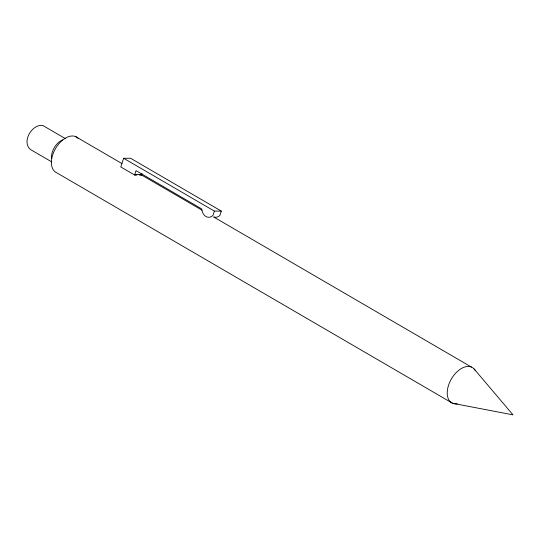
<?xml version="1.0" encoding="UTF-8"?>
<svg xmlns="http://www.w3.org/2000/svg" width="540" height="540" viewBox="0 0 540 540"><rect width="100%" height="100%" fill="white"/><g stroke="black" fill="none" stroke-linecap="round" stroke-linejoin="round"><path stroke-width="0.81" d="M214.016 217.013A9.383 7.054 89.9 0 0 219.875 215.44L221.306 211.093L130.565 158.254L123.64 158.274L120.785 166.968L134.602 175.014L136.91 175.007M141.527 174.987L142 173.543M221.306 211.093L214.38 211.106L212.949 215.453A9.383 7.054 89.9 0 1 205.922 216.506A9.383 7.054 89.9 0 1 201.731 208.919L136.033 170.667L134.602 175.014L138.294 174.366L141.575 175.001L202.021 210.195M139.219 175.001L141.575 175.001M123.64 158.274L214.38 211.106M75.641 136.607L121.966 163.58M213.671 216.979L471.467 367.079M65.165 138.497L42.782 125.462C31.772 123.755 21.202 142.439 30.713 149.648L51.651 161.838M474.1 368.948L513 414.862L452.594 403.286L56.774 172.807A20.453 12.326 -59.8 0 1 56.12 147.569A20.453 12.326 -59.8 0 1 78.273 138.47M457.313 403.805A20.453 12.326 -59.8 0 1 450.866 379.89A20.453 12.326 -59.8 0 1 475.295 370.609M51.55 158.389A13.561 8.174 -59.8 0 1 62.647 139.955"/></g></svg>
